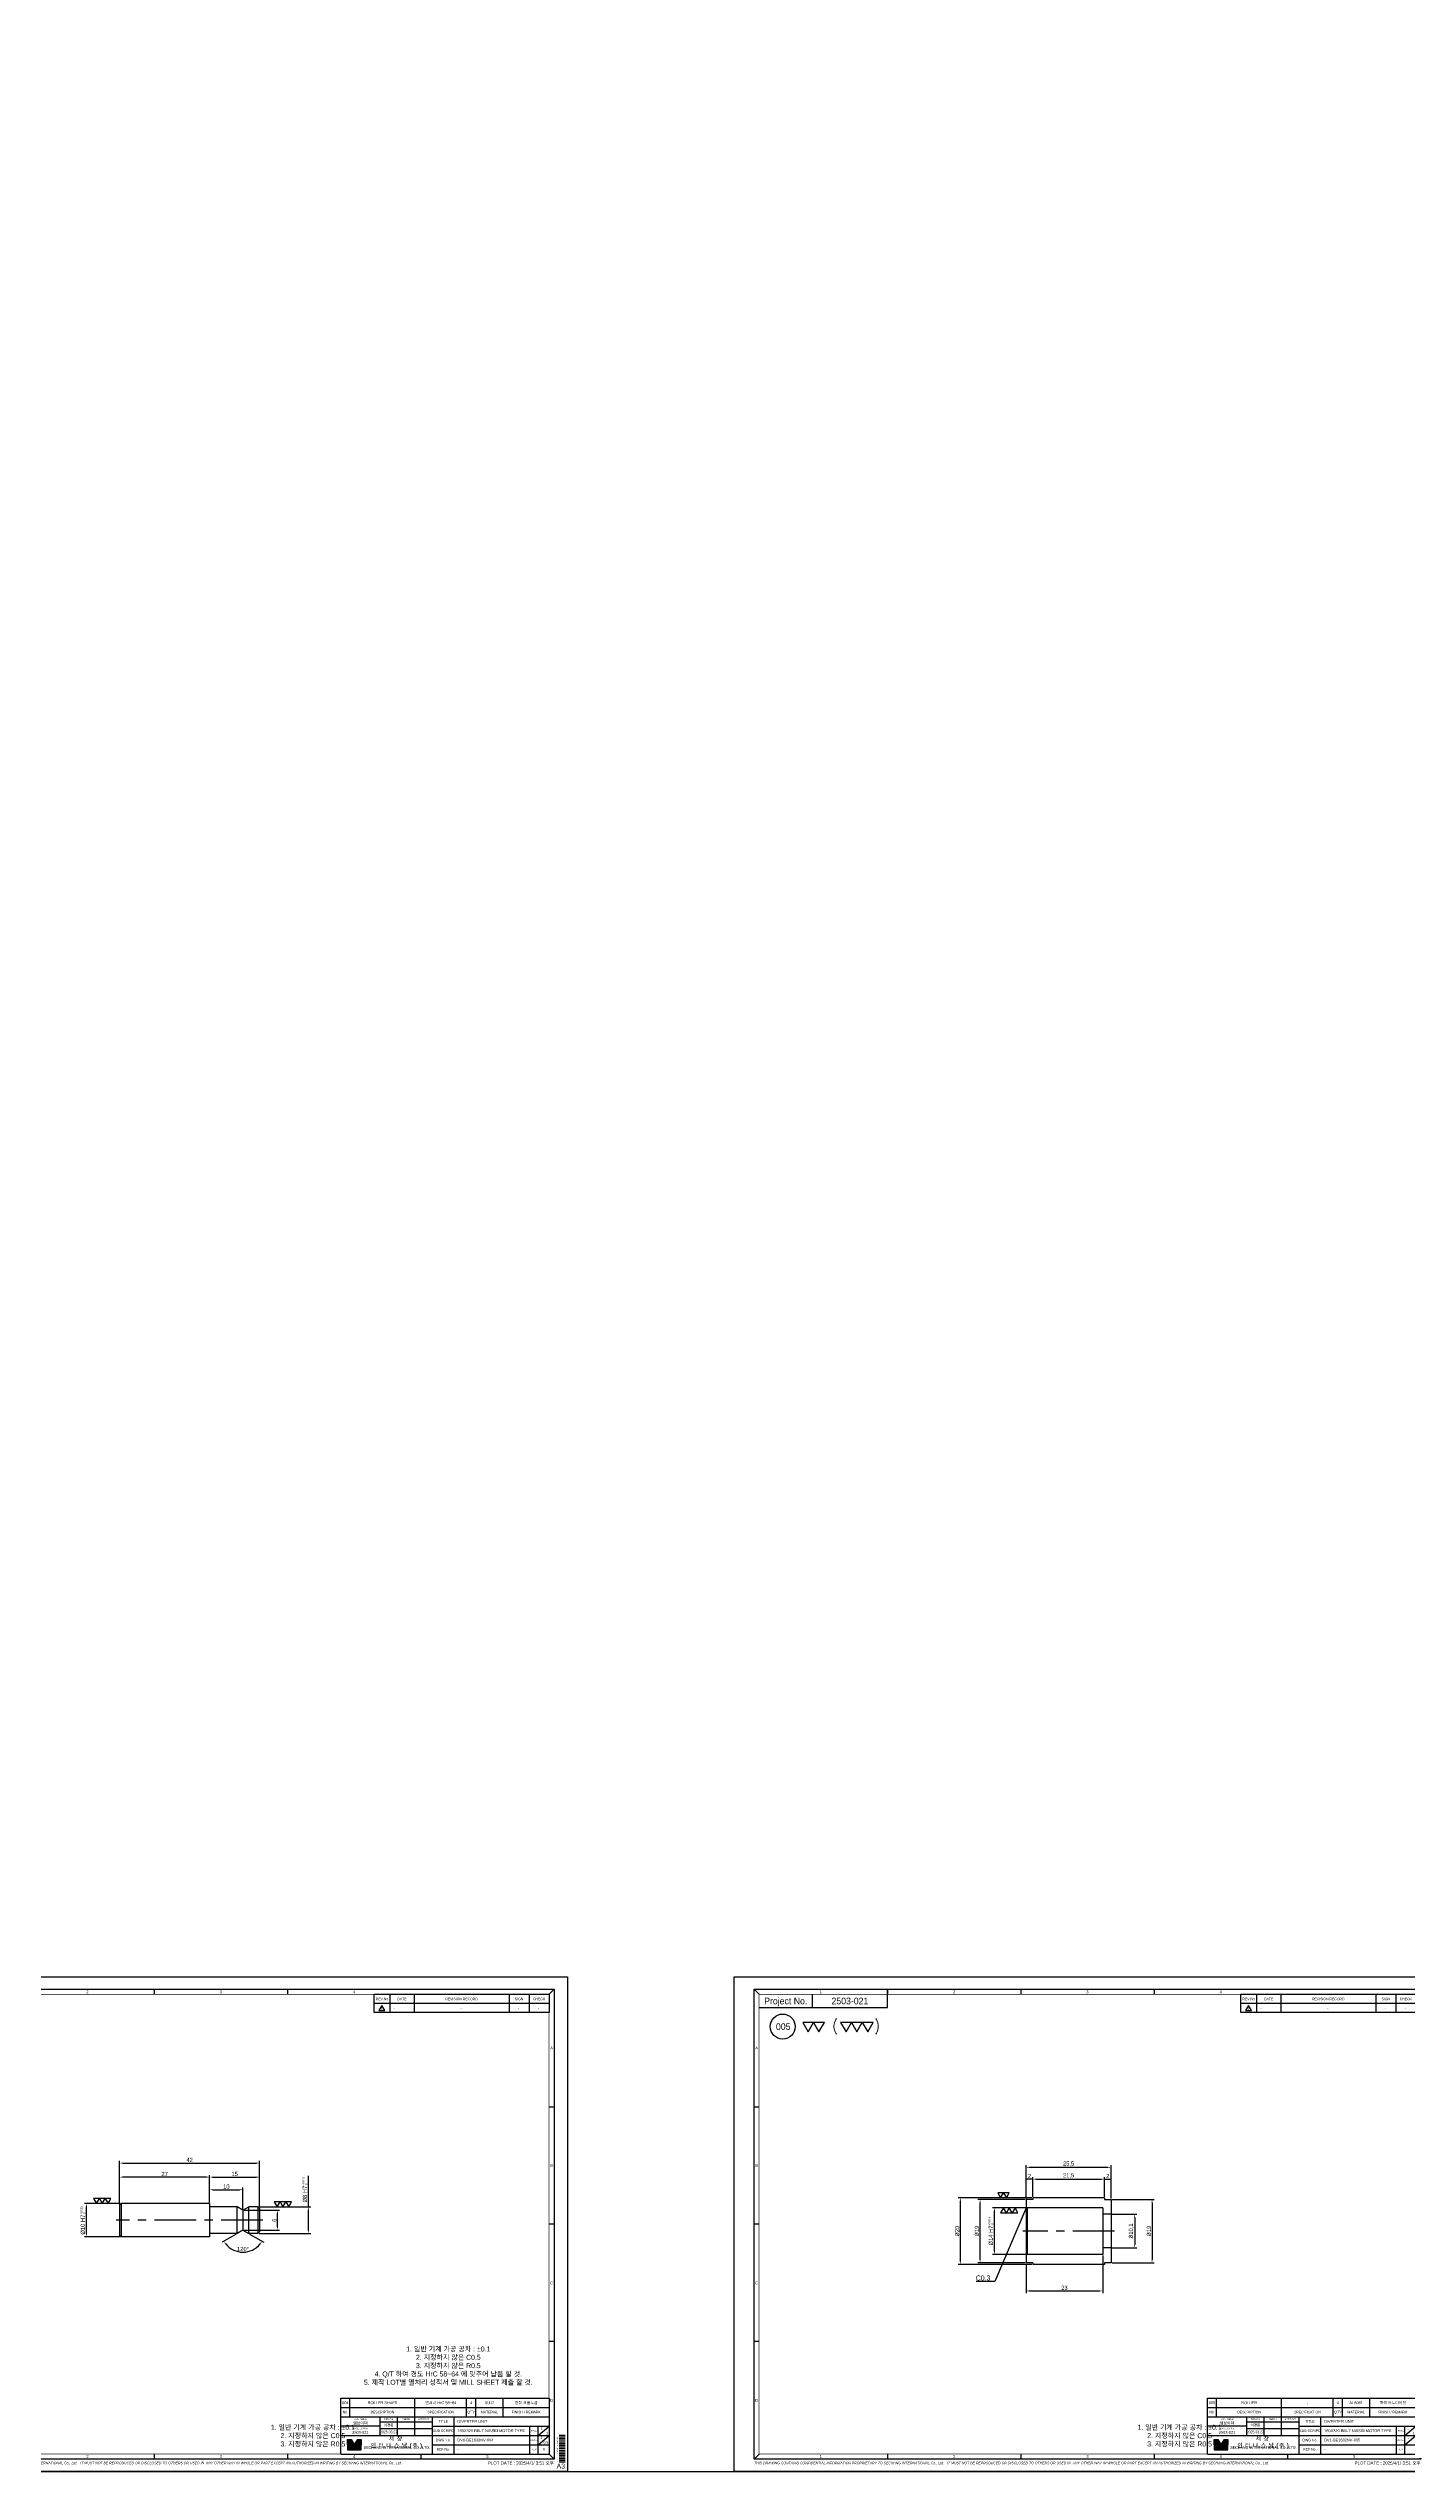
# Model space of a CAD drawing. Header units: inches. Extents: x 0 to 23821, y 0 to 11279.
# Drawn here: x 18684 to 19092, y 4213 to 4941 of the extents above; entities that cross this region are included whole.
import ezdxf
from ezdxf.enums import TextEntityAlignment as Align

# ---------------------------------------------------------------- set-up
doc = ezdxf.new("R2010")
doc.units = ezdxf.units.IN
doc.header["$LTSCALE"] = 10
doc.header["$MEASUREMENT"] = 0
for name, pattern in [('CENTER', [2, 1.25, -0.25, 0.25, -0.25]), ('HIDDEN', [0.375, 0.25, -0.125]), ('PHANTOM', [2.5, 1.25, -0.25, 0.25, -0.25, 0.25, -0.25])]:
    doc.linetypes.add(name, pattern=pattern)
doc.layers.get('Defpoints').update_dxf_attribs({"color": 8})
for name, color, linetype in [('11', 1, 'CENTER'), ('22', 2, 'HIDDEN'), ('44', 4, 'Continuous'), ('55', 5, 'Continuous'), ('66', 6, 'PHANTOM'), ('77', 40, 'HIDDEN'), ('99', 181, 'Continuous'), ('A', 8, 'Continuous'), ('B', 123, 'Continuous'), ('D', 3, 'Continuous'), ('G', 231, 'Continuous'), ('T', 3, 'Continuous'), ('V', 1, 'Continuous'), ('Y', 60, 'Continuous')]:
    doc.layers.add(name, color=color, linetype=linetype)
doc.layers.add('33', color=3, linetype='PHANTOM', lineweight=9)
doc.layers.add('88', color=35, linetype='Continuous', lineweight=5)
doc.styles.add('ROMANS', font='romans.shx', dxfattribs={"width": 0.9, "bigfont": 'whgtxt.shx'})
doc.styles.add('SCI', font='')
doc.styles.get('SCI').set_extended_font_data('Gulim')
doc.dimstyles.new('SCH', dxfattribs={"dimtxt": 2.5, "dimasz": 2, "dimexe": 1.25, "dimexo": 0.625, "dimtad": 1, "dimdec": 8, "dimtxsty": 'SCI', "dimcen": 2.5, "dimclrd": 4, "dimclre": 4, "dimclrt": 7, "dimadec": 8, "dimazin": 2, "dimtfac": 1, "dimtdec": 8, "dimtmove": 0, "dimatfit": 3, "dimfxl": 1, "dimarcsym": 0})

# ---------------------------------------------------------------- blocks, each defined once
blk = doc.blocks.new('A$C68f490c2')
for p, q in [((0, 9.5), (0, -9.5)), ((2, 9.5), (0, 9.5)), ((2, 10), (2, 9.5)), ((2, 10), (23.5, 10)), ((23.5, 10), (23.5, 9.5)), ((23.5, 9.5), (25.5, 9.5)), ((25.2, 7), (25.5, 7.3)), ((25.5, 9.5), (25.5, -9.5)), ((0, 5.05), (2.5, 5.05)), ((2.5, 7), (2.5, -7)), ((2.5, 7), (25.2, 7)), ((0, -5.05), (2.5, -5.05)), ((2.5, -7), (25.2, -7)), ((25.2, -7), (25.5, -7.3)), ((0, -9.5), (2, -9.5)), ((2, -9.5), (2, -10)), ((2, -10), (23.5, -10)), ((23.5, -9.5), (23.5, -10)), ((23.5, -9.5), (25.5, -9.5))]:
    blk.add_line(p, q)
at = {"layer": '11'}
blk.add_line((-1, 0), (26.5, 0), dxfattribs=at)
at = {"layer": 'A'}
blk.add_line((25.2, 7), (25.2, -7), dxfattribs=at)
blk = doc.blocks.new('A$Cc1844e05')
for p, q in [((-26.5, 5), (-27, 4.5)), ((-27, 4.5), (-27, -4.5)), ((0, 5), (-26.5, 5)), ((0, 5), (0, -5)), ((8.27, 4), (0, 4)), ((10, 3), (8.27, 4)), ((8.27, -4), (8.27, 4)), ((10, 3), (11.73, 4)), ((10, 3), (10, -3)), ((14.5, 4), (11.73, 4)), ((11.73, -4), (11.73, 4)), ((14.5, 4), (15, 3.5)), ((15, 3.5), (15, -3.5)), ((-27, -4.5), (-26.5, -5)), ((0, -5), (-26.5, -5)), ((8.27, -4), (0, -4)), ((10, -3), (8.27, -4)), ((10, -3), (11.73, -4)), ((14.5, -4), (11.73, -4)), ((15, -3.5), (14.5, -4))]:
    blk.add_line(p, q)
at = {"layer": '11'}
blk.add_line((16, 0), (-28, 0), dxfattribs=at)
at = {"layer": 'A'}
for p, q in [((-26.5, 5), (-26.5, -5)), ((14.5, 4), (14.5, -4))]:
    blk.add_line(p, q, dxfattribs=at)
blk = doc.blocks.new('*D1191')
at = {"color": 4, "lineweight": -2, "transparency": 16777216}
for p, q in [((18705.86, 4293.9), (18695.09, 4293.9)), ((18695.72, 4284.9), (18695.72, 4292.9)), ((18705.86, 4283.9), (18695.09, 4283.9))]:
    blk.add_line(p, q, dxfattribs=at)
at = {"color": 4, "transparency": 16777216}
for points in [[(18695.55, 4292.9), (18695.88, 4292.9), (18695.72, 4293.9)], [(18695.55, 4284.9), (18695.88, 4284.9), (18695.72, 4283.9)]]:
    blk.add_solid(points, dxfattribs=at)
at = {"layer": 'Defpoints', "color": 0, "transparency": 16777216}
for p in [(18695.72, 4293.9), (18706.17, 4293.9), (18706.17, 4283.9)]:
    blk.add_point(p, dxfattribs=at)
at = {"color": 7, "transparency": 16777216, "insert": (18694.61, 4288.9), "char_height": 1.25, "attachment_point": 5, "rotation": 90, "style": 'SCI'}
blk.add_mtext('\\A1;%%C10{\\H1.00x; H7{\\H0.5x;\\S+0.015^  0;}}', dxfattribs=at)
blk = doc.blocks.new('*D1192')
at = {"color": 4, "lineweight": -2, "transparency": 16777216}
for p, q in [((18742.98, 4291.9), (18753.64, 4291.9)), ((18742.98, 4285.9), (18753.64, 4285.9)), ((18753.02, 4286.9), (18753.02, 4290.9))]:
    blk.add_line(p, q, dxfattribs=at)
at = {"color": 4, "transparency": 16777216}
for points in [[(18752.85, 4290.9), (18753.19, 4290.9), (18753.02, 4291.9)], [(18752.85, 4286.9), (18753.19, 4286.9), (18753.02, 4285.9)]]:
    blk.add_solid(points, dxfattribs=at)
at = {"layer": 'Defpoints', "color": 0, "transparency": 16777216}
for p in [(18742.67, 4291.9), (18753.02, 4291.9), (18742.67, 4285.9)]:
    blk.add_point(p, dxfattribs=at)
at = {"color": 7, "transparency": 16777216, "insert": (18752.07, 4288.9), "char_height": 1.25, "attachment_point": 5, "rotation": 90, "style": 'SCI'}
blk.add_mtext('6', dxfattribs=at)
blk = doc.blocks.new('*D1193')
at = {"color": 4, "lineweight": -2, "transparency": 16777216}
for p, q in [((18762.36, 4292.9), (18762.36, 4302.22)), ((18747.48, 4292.9), (18762.98, 4292.9)), ((18762.36, 4285.9), (18762.36, 4291.9)), ((18747.48, 4284.9), (18762.98, 4284.9))]:
    blk.add_line(p, q, dxfattribs=at)
at = {"color": 4, "transparency": 16777216}
for points in [[(18762.19, 4291.9), (18762.52, 4291.9), (18762.36, 4292.9)], [(18762.19, 4285.9), (18762.52, 4285.9), (18762.36, 4284.9)]]:
    blk.add_solid(points, dxfattribs=at)
at = {"layer": 'Defpoints', "color": 0, "transparency": 16777216}
for p in [(18747.17, 4292.9), (18762.36, 4292.9), (18747.17, 4284.9)]:
    blk.add_point(p, dxfattribs=at)
at = {"color": 7, "transparency": 16777216, "insert": (18761.25, 4298.06), "char_height": 1.25, "attachment_point": 5, "rotation": 90, "style": 'SCI'}
blk.add_mtext('\\A1;%%C8{\\H1.00x; H7{\\H0.5x;\\S+0.015^  0;}}', dxfattribs=at)
blk = doc.blocks.new('*D1194')
at = {"color": 4, "lineweight": -2, "transparency": 16777216}
for p, q in [((18732.67, 4294.22), (18732.67, 4298.68)), ((18742.67, 4292.22), (18742.67, 4298.68)), ((18733.67, 4298.05), (18741.67, 4298.05))]:
    blk.add_line(p, q, dxfattribs=at)
at = {"color": 4, "transparency": 16777216}
for points in [[(18733.67, 4298.22), (18733.67, 4297.89), (18732.67, 4298.05)], [(18741.67, 4298.22), (18741.67, 4297.89), (18742.67, 4298.05)]]:
    blk.add_solid(points, dxfattribs=at)
at = {"layer": 'Defpoints', "color": 0, "transparency": 16777216}
for p in [(18732.67, 4293.9), (18742.67, 4298.05), (18742.67, 4291.9)]:
    blk.add_point(p, dxfattribs=at)
at = {"color": 7, "transparency": 16777216, "insert": (18737.67, 4299.01), "char_height": 1.25, "attachment_point": 5, "style": 'SCI'}
blk.add_mtext('10', dxfattribs=at)
blk = doc.blocks.new('*D1195')
at = {"color": 4, "lineweight": -2, "transparency": 16777216}
for p, q in [((18732.67, 4294.22), (18732.67, 4302.47)), ((18733.67, 4301.84), (18746.67, 4301.84)), ((18747.67, 4292.72), (18747.67, 4302.47))]:
    blk.add_line(p, q, dxfattribs=at)
at = {"color": 4, "transparency": 16777216}
for points in [[(18733.67, 4302.01), (18733.67, 4301.68), (18732.67, 4301.84)], [(18746.67, 4302.01), (18746.67, 4301.68), (18747.67, 4301.84)]]:
    blk.add_solid(points, dxfattribs=at)
at = {"layer": 'Defpoints', "color": 0, "transparency": 16777216}
for p in [(18747.67, 4301.84), (18732.67, 4293.9), (18747.67, 4292.4)]:
    blk.add_point(p, dxfattribs=at)
at = {"color": 7, "transparency": 16777216, "insert": (18740.17, 4302.8), "char_height": 1.25, "attachment_point": 5, "style": 'SCI'}
blk.add_mtext('15', dxfattribs=at)
blk = doc.blocks.new('*D1196')
at = {"color": 4, "lineweight": -2, "transparency": 16777216}
for p, q in [((18705.67, 4293.72), (18705.67, 4302.47)), ((18731.67, 4301.84), (18706.67, 4301.84)), ((18732.67, 4294.22), (18732.67, 4302.47))]:
    blk.add_line(p, q, dxfattribs=at)
at = {"color": 4, "transparency": 16777216}
for points in [[(18706.67, 4302.01), (18706.67, 4301.68), (18705.67, 4301.84)], [(18731.67, 4302.01), (18731.67, 4301.68), (18732.67, 4301.84)]]:
    blk.add_solid(points, dxfattribs=at)
at = {"layer": 'Defpoints', "color": 0, "transparency": 16777216}
for p in [(18705.67, 4301.84), (18705.67, 4293.4), (18732.67, 4293.9)]:
    blk.add_point(p, dxfattribs=at)
at = {"color": 7, "transparency": 16777216, "insert": (18719.17, 4302.8), "char_height": 1.25, "attachment_point": 5, "style": 'SCI'}
blk.add_mtext('27', dxfattribs=at)
blk = doc.blocks.new('*D1197')
at = {"color": 4, "lineweight": -2, "transparency": 16777216}
for p, q in [((18705.67, 4293.72), (18705.67, 4306.68)), ((18706.67, 4306.05), (18746.67, 4306.05)), ((18747.67, 4292.72), (18747.67, 4306.68))]:
    blk.add_line(p, q, dxfattribs=at)
at = {"color": 4, "transparency": 16777216}
for points in [[(18706.67, 4306.22), (18706.67, 4305.89), (18705.67, 4306.05)], [(18746.67, 4306.22), (18746.67, 4305.89), (18747.67, 4306.05)]]:
    blk.add_solid(points, dxfattribs=at)
at = {"layer": 'Defpoints', "color": 0, "transparency": 16777216}
for p in [(18747.67, 4306.05), (18705.67, 4293.4), (18747.67, 4292.4)]:
    blk.add_point(p, dxfattribs=at)
at = {"color": 7, "transparency": 16777216, "insert": (18726.67, 4307.01), "char_height": 1.25, "attachment_point": 5, "style": 'SCI'}
blk.add_mtext('42', dxfattribs=at)
blk = doc.blocks.new('*D1198')
at = {"color": 4, "lineweight": -2, "transparency": 16777216}
for p, q in [((18740.67, 4284.75), (18736.41, 4282.29)), ((18744.67, 4284.75), (18748.93, 4282.29))]:
    blk.add_line(p, q, dxfattribs=at)
blk.add_arc((18742.67, 4285.9), 6.6, 218.68336, 321.31664, dxfattribs=at)
at = {"color": 4, "transparency": 16777216}
for points in [[(18737.38, 4281.68), (18737.65, 4281.87), (18736.95, 4282.6)], [(18747.69, 4281.87), (18747.96, 4281.68), (18748.39, 4282.6)]]:
    blk.add_solid(points, dxfattribs=at)
at = {"layer": 'Defpoints', "color": 0, "transparency": 16777216}
for p in [(18740.94, 4284.9), (18742.67, 4285.9), (18742.67, 4285.9), (18744.4, 4284.9), (18740.41, 4279.7)]:
    blk.add_point(p, dxfattribs=at)
at = {"color": 7, "transparency": 16777216, "insert": (18742.67, 4280.25), "char_height": 1.25, "attachment_point": 5, "style": 'SCI'}
blk.add_mtext('120°', dxfattribs=at)
blk = doc.blocks.new('*D1199')
at = {"color": 4, "lineweight": -2, "transparency": 16777216}
for p, q in [((18977.59, 4292.65), (18967.5, 4292.65)), ((18968.13, 4279.65), (18968.13, 4291.65)), ((18977.59, 4278.65), (18967.5, 4278.65))]:
    blk.add_line(p, q, dxfattribs=at)
at = {"color": 4, "transparency": 16777216}
for points in [[(18967.96, 4291.65), (18968.3, 4291.65), (18968.13, 4292.65)], [(18967.96, 4279.65), (18968.3, 4279.65), (18968.13, 4278.65)]]:
    blk.add_solid(points, dxfattribs=at)
at = {"layer": 'Defpoints', "color": 0, "transparency": 16777216}
for p in [(18968.13, 4292.65), (18977.9, 4292.65), (18977.9, 4278.65)]:
    blk.add_point(p, dxfattribs=at)
at = {"color": 7, "transparency": 16777216, "insert": (18967.02, 4285.65), "char_height": 1.25, "attachment_point": 5, "rotation": 90, "style": 'SCI'}
blk.add_mtext('\\A1;%%C14{\\H1.00x; H7{\\H0.5x;\\S+0.018^  0;}}', dxfattribs=at)
blk = doc.blocks.new('*D1200')
at = {"color": 4, "lineweight": -2, "transparency": 16777216}
for p, q in [((18977.29, 4295.15), (18963.16, 4295.15)), ((18963.79, 4277.15), (18963.79, 4294.15)), ((18977.29, 4276.15), (18963.16, 4276.15))]:
    blk.add_line(p, q, dxfattribs=at)
at = {"color": 4, "transparency": 16777216}
for points in [[(18963.62, 4294.15), (18963.95, 4294.15), (18963.79, 4295.15)], [(18963.62, 4277.15), (18963.95, 4277.15), (18963.79, 4276.15)]]:
    blk.add_solid(points, dxfattribs=at)
at = {"layer": 'Defpoints', "color": 0, "transparency": 16777216}
for p in [(18963.79, 4295.15), (18977.6, 4295.15), (18977.6, 4276.15)]:
    blk.add_point(p, dxfattribs=at)
at = {"color": 7, "transparency": 16777216, "insert": (18962.83, 4285.65), "char_height": 1.25, "attachment_point": 5, "rotation": 90, "style": 'SCI'}
blk.add_mtext('{\\fISOCPEUR|b0|i0|c0|p34;%%C}19', dxfattribs=at)
blk = doc.blocks.new('*D1201')
at = {"color": 4, "lineweight": -2, "transparency": 16777216}
for p, q in [((18979.29, 4295.65), (18957.24, 4295.65)), ((18957.87, 4294.65), (18957.87, 4276.65)), ((18979.29, 4275.65), (18957.24, 4275.65))]:
    blk.add_line(p, q, dxfattribs=at)
at = {"color": 4, "transparency": 16777216}
for points in [[(18957.7, 4294.65), (18958.04, 4294.65), (18957.87, 4295.65)], [(18957.7, 4276.65), (18958.04, 4276.65), (18957.87, 4275.65)]]:
    blk.add_solid(points, dxfattribs=at)
at = {"layer": 'Defpoints', "color": 0, "transparency": 16777216}
for p in [(18979.6, 4295.65), (18957.87, 4275.65), (18979.6, 4275.65)]:
    blk.add_point(p, dxfattribs=at)
at = {"color": 7, "transparency": 16777216, "insert": (18956.92, 4285.65), "char_height": 1.25, "attachment_point": 5, "rotation": 90, "style": 'SCI'}
blk.add_mtext('{\\fISOCPEUR|b0|i0|c0|p34;%%C}20', dxfattribs=at)
blk = doc.blocks.new('*D1202')
at = {"color": 4, "lineweight": -2, "transparency": 16777216}
for p, q in [((19003.42, 4290.7), (19010.8, 4290.7)), ((19010.18, 4289.7), (19010.18, 4281.6)), ((19003.42, 4280.6), (19010.8, 4280.6))]:
    blk.add_line(p, q, dxfattribs=at)
at = {"color": 4, "transparency": 16777216}
for points in [[(19010.01, 4289.7), (19010.34, 4289.7), (19010.18, 4290.7)], [(19010.01, 4281.6), (19010.34, 4281.6), (19010.18, 4280.6)]]:
    blk.add_solid(points, dxfattribs=at)
at = {"layer": 'Defpoints', "color": 0, "transparency": 16777216}
for p in [(19003.1, 4290.7), (19003.1, 4280.6), (19010.18, 4280.6)]:
    blk.add_point(p, dxfattribs=at)
at = {"color": 7, "transparency": 16777216, "insert": (19009.14, 4285.65), "char_height": 1.25, "attachment_point": 5, "rotation": 90, "style": 'SCI'}
blk.add_mtext('{\\fISOCPEUR|b0|i0|c0|p34;%%C}10,1', dxfattribs=at)
blk = doc.blocks.new('*D1203')
at = {"color": 4, "lineweight": -2, "transparency": 16777216}
for p, q in [((19003.42, 4295.15), (19016.01, 4295.15)), ((19015.38, 4294.15), (19015.38, 4277.15)), ((19003.42, 4276.15), (19016.01, 4276.15))]:
    blk.add_line(p, q, dxfattribs=at)
at = {"color": 4, "transparency": 16777216}
for points in [[(19015.22, 4294.15), (19015.55, 4294.15), (19015.38, 4295.15)], [(19015.22, 4277.15), (19015.55, 4277.15), (19015.38, 4276.15)]]:
    blk.add_solid(points, dxfattribs=at)
at = {"layer": 'Defpoints', "color": 0, "transparency": 16777216}
for p in [(19003.1, 4295.15), (19003.1, 4276.15), (19015.38, 4276.15)]:
    blk.add_point(p, dxfattribs=at)
at = {"color": 7, "transparency": 16777216, "insert": (19014.43, 4285.65), "char_height": 1.25, "attachment_point": 5, "rotation": 90, "style": 'SCI'}
blk.add_mtext('{\\fISOCPEUR|b0|i0|c0|p34;%%C}19', dxfattribs=at)
blk = doc.blocks.new('*D1204')
at = {"color": 4, "lineweight": -2, "transparency": 16777216}
for p, q in [((18977.6, 4295.47), (18977.6, 4301.86)), ((18979.6, 4301.23), (18977.6, 4301.23)), ((18979.6, 4295.97), (18979.6, 4301.86))]:
    blk.add_line(p, q, dxfattribs=at)
at = {"layer": 'Defpoints', "color": 0, "transparency": 16777216}
for p in [(18977.6, 4301.23), (18977.6, 4295.15), (18979.6, 4295.65)]:
    blk.add_point(p, dxfattribs=at)
at = {"color": 7, "transparency": 16777216, "insert": (18978.6, 4302.17), "char_height": 1.25, "attachment_point": 5, "style": 'SCI'}
blk.add_mtext('2', dxfattribs=at)
blk = doc.blocks.new('*D1205')
at = {"color": 4, "lineweight": -2, "transparency": 16777216}
for p, q in [((18979.6, 4295.97), (18979.6, 4301.86)), ((18980.6, 4301.23), (19000.1, 4301.23)), ((19001.1, 4295.97), (19001.1, 4301.86))]:
    blk.add_line(p, q, dxfattribs=at)
at = {"color": 4, "transparency": 16777216}
for points in [[(18980.6, 4301.4), (18980.6, 4301.07), (18979.6, 4301.23)], [(19000.1, 4301.4), (19000.1, 4301.07), (19001.1, 4301.23)]]:
    blk.add_solid(points, dxfattribs=at)
at = {"layer": 'Defpoints', "color": 0, "transparency": 16777216}
for p in [(19001.1, 4301.23), (18979.6, 4295.65), (19001.1, 4295.65)]:
    blk.add_point(p, dxfattribs=at)
at = {"color": 7, "transparency": 16777216, "insert": (18990.35, 4302.26), "char_height": 1.25, "attachment_point": 5, "style": 'SCI'}
blk.add_mtext('21,5', dxfattribs=at)
blk = doc.blocks.new('*D1206')
at = {"color": 4, "lineweight": -2, "transparency": 16777216}
for p, q in [((19001.1, 4295.97), (19001.1, 4301.86)), ((19001.1, 4301.23), (19003.1, 4301.23)), ((19003.1, 4295.47), (19003.1, 4301.86))]:
    blk.add_line(p, q, dxfattribs=at)
at = {"layer": 'Defpoints', "color": 0, "transparency": 16777216}
for p in [(19003.1, 4301.23), (19001.1, 4295.65), (19003.1, 4295.15)]:
    blk.add_point(p, dxfattribs=at)
at = {"color": 7, "transparency": 16777216, "insert": (19002.1, 4302.17), "char_height": 1.25, "attachment_point": 5, "style": 'SCI'}
blk.add_mtext('2', dxfattribs=at)
blk = doc.blocks.new('*D1207')
at = {"color": 4, "lineweight": -2, "transparency": 16777216}
for p, q in [((18977.6, 4295.47), (18977.6, 4305.4)), ((18978.6, 4304.78), (19002.1, 4304.78)), ((19003.1, 4295.47), (19003.1, 4305.4))]:
    blk.add_line(p, q, dxfattribs=at)
at = {"color": 4, "transparency": 16777216}
for points in [[(18978.6, 4304.94), (18978.6, 4304.61), (18977.6, 4304.78)], [(19002.1, 4304.94), (19002.1, 4304.61), (19003.1, 4304.78)]]:
    blk.add_solid(points, dxfattribs=at)
at = {"layer": 'Defpoints', "color": 0, "transparency": 16777216}
for p in [(19003.1, 4304.78), (18977.6, 4295.15), (19003.1, 4295.15)]:
    blk.add_point(p, dxfattribs=at)
at = {"color": 7, "transparency": 16777216, "insert": (18990.35, 4305.81), "char_height": 1.25, "attachment_point": 5, "style": 'SCI'}
blk.add_mtext('25,5', dxfattribs=at)
blk = doc.blocks.new('*D1208')
at = {"color": 4, "lineweight": -2, "transparency": 16777216}
for p, q in [((19000.6, 4278.34), (19000.6, 4267.05)), ((18977.6, 4275.84), (18977.6, 4267.05)), ((18978.6, 4267.67), (18999.6, 4267.67))]:
    blk.add_line(p, q, dxfattribs=at)
at = {"color": 4, "transparency": 16777216}
for points in [[(18978.6, 4267.84), (18978.6, 4267.5), (18977.6, 4267.67)], [(18999.6, 4267.84), (18999.6, 4267.5), (19000.6, 4267.67)]]:
    blk.add_solid(points, dxfattribs=at)
at = {"layer": 'Defpoints', "color": 0, "transparency": 16777216}
for p in [(19000.6, 4278.65), (18977.6, 4276.15), (19000.6, 4267.67)]:
    blk.add_point(p, dxfattribs=at)
at = {"color": 7, "transparency": 16777216, "insert": (18989.1, 4268.62), "char_height": 1.25, "attachment_point": 5, "style": 'SCI'}
blk.add_mtext('23', dxfattribs=at)
blk = doc.blocks.new('A$C5b8731fd')
for p, q in [((0, 0), (-2.3, -3.9)), ((2.3, -3.9), (0, 0)), ((-2.3, -3.9), (2.3, -3.9))]:
    blk.add_line(p, q)
blk = doc.blocks.new('SECHANG REV')
at = {"color": 7}
blk.add_line((-52.5, 0), (-52.5, 5.5), dxfattribs=at)
blk.add_line((52.5, 0), (-52.5, 0))
at = {"color": 3}
for p, q in [((-43, 5.5), (-43, 0)), ((-28.5, 5.5), (-28.5, 0)), ((28.5, 5.5), (28.5, 0)), ((40.5, 5.5), (40.5, 0)), ((52.5, 5.5), (52.5, 0))]:
    blk.add_line(p, q, dxfattribs=at)
blk = doc.blocks.new('A$Ce02b700d')
h = blk.add_hatch(color=5)
h.dxf.hatch_style = 1
h.paths.add_polyline_path([(145.04, -139), (144.1, -139), (144.1, -140.4), (145.97, -140.4)])
h.paths.add_polyline_path([(148.03, -139), (147.09, -139), (146.16, -140.4), (148.03, -140.4)])
h.paths.add_polyline_path([(148.03, -140.5), (144.1, -140.5), (144.1, -141.9), (148.03, -141.9)])
at = {"color": 2}
for p, q in [((6, -3.75), (7.5, -5.25)), ((46, -5), (46, -3.75)), ((46, -3.75), (46, -5.25)), ((86, -3.75), (86, -5.25)), ((126, -3.75), (126, -5.25)), ((206, -3.75), (204.5, -5.25)), ((7.5, -143.25), (6, -144.75)), ((46, -143.25), (46, -144.75)), ((86, -143.25), (86, -144.75)), ((126, -143.25), (126, -144.75)), ((166, -143.25), (166, -144.75)), ((204.5, -143.25), (206, -144.75))]:
    blk.add_line(p, q, dxfattribs=at)
at = {"color": 40}
for p, q in [((23.5, -9.25), (23.5, -5.25)), ((46, -9.25), (46, -5.25))]:
    blk.add_line(p, q, dxfattribs=at)
at = {"color": 3}
blk.add_line((152, -5.25), (204.5, -5.25), dxfattribs=at)
blk.add_line((152, -5.25), (204.5, -5.25), dxfattribs=at)
for p, q in [((6, -39), (7.5, -39)), ((204.5, -39), (206, -39)), ((7.5, -74.25), (6, -74.25)), ((206, -74.25), (204.5, -74.25)), ((7.5, -109.5), (6, -109.5)), ((206, -109.5), (204.5, -109.5)), ((142, -126.45), (204.5, -126.45)), ((142, -143.25), (142, -126.45)), ((142, -129.25), (204.5, -129.25)), ((204.5, -126.45), (204.5, -143.25)), ((142, -132.05), (204.5, -132.05)), ((142, -137.65), (204.5, -137.65)), ((153.75, -132.05), (153.75, -137.65)), ((153.75, -133.55), (169.5, -133.55)), ((159, -137.65), (159, -132.05)), ((164.25, -137.65), (164.25, -132.05)), ((169.5, -143.25), (169.5, -132.05)), ((198.75, -143.25), (198.75, -134.85)), ((201.25, -137.65), (204.5, -134.85)), ((201.25, -143.25), (201.25, -134.85)), ((201.25, -140.45), (204.5, -137.65)), ((207.48, -137.56), (209.29, -137.56)), ((142, -143.25), (204.5, -143.25)), ((144, -140.45), (144, -138.9)), ((144, -138.9), (145.1, -138.9)), ((144, -140.45), (144, -142)), ((144, -142), (148.13, -142)), ((144.1, -140.4), (144.1, -139)), ((144.1, -139), (145.04, -139)), ((145.97, -140.4), (144.1, -140.4)), ((148.03, -140.5), (144.1, -140.5)), ((144.1, -140.5), (144.1, -141.9)), ((144.1, -141.9), (148.03, -141.9)), ((145.04, -139), (145.97, -140.4)), ((145.1, -138.9), (146.07, -140.36)), ((147.04, -138.9), (146.07, -140.36)), ((147.09, -139), (146.16, -140.4)), ((148.03, -140.4), (146.16, -140.4)), ((147.04, -138.9), (148.13, -138.9)), ((147.09, -139), (148.03, -139)), ((148.03, -139), (148.03, -140.4)), ((148.03, -141.9), (148.03, -140.5)), ((148.13, -138.9), (148.13, -140.45)), ((148.13, -142), (148.13, -140.45))]:
    blk.add_line(p, q)
at = {"color": 1}
blk.add_lwpolyline([(0, 0), (210, 0), (210, -148.5), (0, -148.5)], close=True, dxfattribs=at)
at = {"color": 2}
blk.add_lwpolyline([(6, -3.75), (206, -3.75), (206, -144.75), (6, -144.75)], close=True, dxfattribs=at)
at = {"const_width": 0.2}
blk.add_lwpolyline([(7.5, -5.25), (204.5, -5.25), (204.5, -143.25), (7.5, -143.25)], close=True, dxfattribs=at)
at = {"color": 40}
blk.add_lwpolyline([(7.5, -9.25), (46, -9.25)], dxfattribs=at)
for points in [[(22.22, -16.54), (23.84, -13.72), (20.59, -13.72)], [(25.47, -16.54), (27.09, -13.72), (23.84, -13.72)], [(33.58, -16.54), (35.21, -13.72), (31.96, -13.72)], [(36.83, -16.54), (38.46, -13.72), (35.21, -13.72)], [(40.08, -16.54), (41.71, -13.72), (38.46, -13.72)]]:
    blk.add_lwpolyline(points, close=True)
blk.add_circle((14.59, -14.92), 3.75)
at = {"layer": '11'}
blk.add_line((207.48, -138.06), (209.29, -138.06), dxfattribs=at)
at = {"layer": '22'}
blk.add_line((207.48, -138.56), (209.29, -138.56), dxfattribs=at)
at = {"layer": '33'}
blk.add_line((207.48, -139.06), (209.29, -139.06), dxfattribs=at)
at = {"layer": '44'}
blk.add_line((207.48, -139.56), (209.29, -139.56), dxfattribs=at)
at = {"layer": '55'}
blk.add_line((207.48, -140.06), (209.29, -140.06), dxfattribs=at)
at = {"layer": '66'}
blk.add_line((207.48, -140.56), (209.29, -140.56), dxfattribs=at)
at = {"layer": '77'}
blk.add_line((207.48, -141.06), (209.29, -141.06), dxfattribs=at)
at = {"layer": '88'}
blk.add_line((207.48, -141.56), (209.29, -141.56), dxfattribs=at)
at = {"layer": '99'}
blk.add_line((207.48, -142.06), (209.29, -142.06), dxfattribs=at)
at = {"layer": 'A'}
blk.add_line((207.48, -142.56), (209.29, -142.56), dxfattribs=at)
at = {"layer": 'B'}
blk.add_line((207.48, -143.06), (209.29, -143.06), dxfattribs=at)
at = {"layer": 'D'}
for p, q in [((144.75, -129.25), (144.75, -126.45)), ((144.75, -132.05), (144.75, -129.25)), ((164.25, -129.25), (164.25, -126.45)), ((164.25, -132.05), (164.25, -129.25)), ((179.75, -129.25), (179.75, -126.45)), ((179.75, -132.05), (179.75, -129.25)), ((182.5, -129.25), (182.5, -126.45)), ((182.5, -132.05), (182.5, -129.25)), ((190.75, -129.25), (190.75, -126.45)), ((190.75, -132.05), (190.75, -129.25)), ((153.75, -134.85), (142, -134.85)), ((153.75, -135.6), (169.5, -135.6)), ((169.5, -134.85), (204.5, -134.85)), ((176, -143.25), (176, -132.05)), ((169.5, -140.45), (204.5, -140.45)), ((207.48, -143.56), (209.29, -143.56))]:
    blk.add_line(p, q, dxfattribs=at)
at = {"layer": 'G'}
blk.add_line((207.48, -144.06), (209.29, -144.06), dxfattribs=at)
at = {"layer": 'T'}
blk.add_line((207.48, -144.56), (209.29, -144.56), dxfattribs=at)
at = {"layer": 'V'}
blk.add_line((207.48, -145.56), (209.29, -145.56), dxfattribs=at)
at = {"layer": 'Y'}
blk.add_line((207.48, -145.06), (209.29, -145.06), dxfattribs=at)
for name, p, xscale, yscale, zscale in [('SECHANG REV', (178.25, -8), 0.5, 0.5, 0.5), ('SECHANG REV', (178.25, -10.75), 0.5, 0.5, 0.5), ('A$C5b8731fd', (154.3, -8.58), 0.3999999999999999, 0.3999999999999999, 0.3999999999999999)]:
    blk.add_blockref(name, p, dxfattribs=dict(xscale=xscale, yscale=yscale, zscale=zscale))
at = {"style": 'SCI'}
for s, height, p in [('Project No.', 2, (15.5, -7.25)), ('N0.', 0.75, (143.38, -130.65)), ('DESCRIPTION', 0.75, (154.5, -130.65)), ('SPECIFICATION', 0.75, (172, -130.65)), ("Q'TY", 0.75, (181.12, -130.65)), ('MATERIAL', 0.75, (186.62, -130.65)), ('FINISH / REMARK', 0.75, (197.62, -130.65)), ('이경중', 0.75, (156.38, -134.57)), ('0', 0.3, (206.98, -137.54))]:
    blk.add_text(s, height=height, dxfattribs=at).set_placement(p, align=Align.MIDDLE_CENTER)
at = {"color": 2, "style": 'SCI'}
blk.add_text('1', height=0.5, dxfattribs=at).set_placement((26, -4.38), align=Align.MIDDLE_CENTER)
at = {"style": 'ROMANS', "width": 0.8}
for s, p in [('(', (30.29, -14.66)), (')', (42.92, -14.66))]:
    blk.add_text(s, height=3.08, dxfattribs=at).set_placement(p, align=Align.MIDDLE_CENTER)
at = {"style": 'SCI'}
for p in [(157.84, -9.77), (177.93, -9.77), (195.18, -9.77), (201.18, -9.77)]:
    blk.add_text('-', height=0.75, dxfattribs=at).set_placement(p)
at = {"linetype": 'Continuous', "style": 'SCI'}
blk.add_text('PLOT DATE : 2025/4/1/ 3:51 오후', height=0.96, dxfattribs=at).set_placement((205.93, -146.42), align=Align.RIGHT)
at = {"color": 2, "style": 'SCI'}
blk.add_text('A3', height=1.5, dxfattribs=at).set_placement((209.28, -148.06), align=Align.BOTTOM_RIGHT)
at = {"color": 2, "attachment_point": 5, "style": 'SCI'}
for s, insert, char_height, width in [('1', (26, -4.5), 0.85, 40), ('2', (66, -4.5), 0.85, 40), ('3', (106, -4.5), 0.85, 40), ('4', (146, -4.5), 0.85, 40), ('A', (6.75, -21.37), 0.85, 1.5), ('A', (205.25, -21.37), 0.85, 1.5), ('B', (6.75, -56.62), 0.85, 1.5), ('B', (205.25, -56.62), 0.85, 1.5), ('C', (6.75, -91.88), 0.85, 1.5), ('C', (205.25, -91.88), 0.85, 1.5), ('D', (6.75, -127.12), 0.85, 1.5), ('D', (205.25, -127.12), 0.85, 1.5), ('1. 일반 기계 가공 공차 : ±0.1\\P2. 지정하지 않은 C0.5\\P3. 지정하지 않은 R0.5', (133.64, -137.8), 1.5, 41.7909), ('1', (26, -144), 0.85, 40), ('2', (66, -144), 0.85, 40), ('3', (106, -144), 0.85, 40), ('4', (146, -144), 0.85, 40), ('5', (186, -144), 0.85, 40)]:
    blk.add_mtext(s, dxfattribs=dict(at, insert=insert, char_height=char_height, width=width))
at = {"style": 'SCI'}
for s, insert, char_height, width, attachment_point in [('REV.No', (154.38, -6.65), 0.75, 4.75, 5), ('DATE', (160.38, -6.65), 0.75, 7.25, 5), ('REVISION RECORD', (178.25, -6.65), 0.75, 28.5, 5), ('SIGN', (195.5, -6.65), 0.75, 6, 5), ('CHECK', (201.5, -6.65), 0.75, 6, 5), ('{\\fGulim|b0|i0|c129|p50;1}', (154.3, -9.56), 0.6, 1.8015, 5), (' PROJECT No.', (147.88, -135.55), 0.5, 11.75, 5), (' CUSTOMER', (147.88, -132.75), 0.5, 11.75, 5), ('DESIGN', (156.38, -132.8), 0.5, 5.25, 5), ('CHECK', (161.62, -132.8), 0.5, 5.25, 5), ('APPROVE', (166.88, -132.8), 0.5, 5.25, 5), ('SUB SCRIPE', (172.75, -136.25), 0.75, 6.5, 5), ('TITLE', (172.75, -133.45), 0.75, 6.5, 5), (' PAGE', (200, -136.25), 0.5, 2.5, 5), ('\\pi0.71363;1', (201.25, -135.55), 0.75, 1.625, 4), ('\\pi0.71363;1', (201.25, -138.35), 0.75, 1.625, 4), ('\\pi0.71363;1', (202.88, -136.95), 0.75, 1.625, 4), ('{\\fGulim|b1|i0|c129|p50;\\T1.45;세창 인터내쇼날(주)}', (158.82, -139.82), 1.25, 19.3667, 5), ('{\\fGulim|b1|i0|c129|p50;\\T1.05;SECHANG INTERNATIONAL CO., LTD.}', (158.82, -141.37), 0.75, 19.3667, 5), ('DWG No.', (172.75, -139.05), 0.75, 6.5, 5), ('REF No.', (172.75, -141.85), 0.75, 6.5, 5), ('SCALE', (200, -139.05), 0.5, 2.5, 5), ('REV', (200, -141.85), 0.5, 2.5, 5)]:
    blk.add_mtext(s, dxfattribs=dict(at, insert=insert, char_height=char_height, width=width, attachment_point=attachment_point))
at = {"color": 3, "insert": (6, -146), "char_height": 0.75, "width": 200.0119, "attachment_point": 4, "style": 'SCI'}
blk.add_mtext('{\\fArial|b0|i1|c0|p34;THIS DRAWING CONTAINS CONFIDENTIAL INFORMATION PROPRIETARY TO SECHANG INTERNATIONAL Co., Ltd.   IT MUST NOT BE REPRODUCED OR DISCLOSED TO OTHERS OR USED IN  ANY OTHER WAY IN WHOLE OR PART EXCEPT AN AUTHORIZED IN WRITING BY SECHANG INTERNATIONAL Co., Ltd.  }', dxfattribs=at)
at = {"layer": '11', "style": 'SCI'}
blk.add_text('11', height=0.3, dxfattribs=at).set_placement((206.98, -138.04), align=Align.MIDDLE_CENTER)
at = {"layer": '22', "style": 'SCI'}
blk.add_text('22', height=0.3, dxfattribs=at).set_placement((206.98, -138.54), align=Align.MIDDLE_CENTER)
at = {"layer": '33', "style": 'SCI'}
blk.add_text('33', height=0.3, dxfattribs=at).set_placement((206.98, -139.04), align=Align.MIDDLE_CENTER)
at = {"layer": '44', "style": 'SCI'}
blk.add_text('44', height=0.3, dxfattribs=at).set_placement((206.98, -139.54), align=Align.MIDDLE_CENTER)
at = {"layer": '55', "style": 'SCI'}
blk.add_text('55', height=0.3, dxfattribs=at).set_placement((206.98, -140.04), align=Align.MIDDLE_CENTER)
at = {"layer": '66', "style": 'SCI'}
blk.add_text('66', height=0.3, dxfattribs=at).set_placement((206.98, -140.54), align=Align.MIDDLE_CENTER)
at = {"layer": '77', "style": 'SCI'}
blk.add_text('77', height=0.3, dxfattribs=at).set_placement((206.98, -141.04), align=Align.MIDDLE_CENTER)
at = {"layer": '88', "style": 'SCI'}
blk.add_text('88', height=0.3, dxfattribs=at).set_placement((206.98, -141.54), align=Align.MIDDLE_CENTER)
at = {"layer": '99', "style": 'SCI'}
blk.add_text('99', height=0.3, dxfattribs=at).set_placement((206.98, -142.04), align=Align.MIDDLE_CENTER)
at = {"layer": 'A', "style": 'SCI'}
blk.add_text('A', height=0.3, dxfattribs=at).set_placement((206.98, -142.54), align=Align.MIDDLE_CENTER)
at = {"layer": 'B', "style": 'SCI'}
blk.add_text('B', height=0.3, dxfattribs=at).set_placement((206.98, -143.04), align=Align.MIDDLE_CENTER)
at = {"layer": 'D', "style": 'SCI'}
blk.add_text('D', height=0.3, dxfattribs=at).set_placement((206.98, -143.54), align=Align.MIDDLE_CENTER)
at = {"layer": 'G', "style": 'SCI'}
blk.add_text('G', height=0.3, dxfattribs=at).set_placement((206.98, -144.04), align=Align.MIDDLE_CENTER)
at = {"layer": 'T', "style": 'SCI'}
blk.add_text('T', height=0.3, dxfattribs=at).set_placement((206.98, -144.54), align=Align.MIDDLE_CENTER)
at = {"layer": 'V', "style": 'SCI'}
blk.add_text('V', height=0.3, dxfattribs=at).set_placement((206.98, -145.54), align=Align.MIDDLE_CENTER)
at = {"layer": 'Y', "style": 'SCI'}
blk.add_text('Y', height=0.3, dxfattribs=at).set_placement((206.98, -145.04), align=Align.MIDDLE_CENTER)

msp = doc.modelspace()

# ---------------------------------------------------------------- linework, layer by layer
at = {"color": 2}
msp.add_line((18936, 4358.2121525), (18936, 4356.7121525), dxfattribs=at)
at = {"color": 40}
for p, q in [((18913.5, 4352.7121525), (18913.5, 4356.7121525)), ((18936, 4352.7121525), (18936, 4356.7121525))]:
    msp.add_line(p, q, dxfattribs=at)
for points in [[(16750, 4213.4621525), (20898.11994043, 4213.4621525), (20898.11994043, 5729.04840266), (16750, 5729.04840266)], [(18698.74343073, 4293.90289199), (18699.60945613, 4295.40289199), (18697.87740533, 4295.40289199)], [(18700.47548154, 4293.90289199), (18701.34150694, 4295.40289199), (18699.60945613, 4295.40289199)], [(18702.20753235, 4293.90289199), (18703.07355775, 4295.40289199), (18701.34150694, 4295.40289199)], [(18752.93875638, 4292.90289199), (18753.80478179, 4294.40289199), (18752.07273098, 4294.40289199)], [(18754.67080719, 4292.90289199), (18755.5368326, 4294.40289199), (18753.80478179, 4294.40289199)], [(18756.402858, 4292.90289199), (18757.2688834, 4294.40289199), (18755.5368326, 4294.40289199)], [(18969.97236453, 4295.65429634), (18970.83838994, 4297.15429634), (18969.10633913, 4297.15429634)], [(18970.81641657, 4292.65429634), (18969.95039116, 4291.15429634), (18971.68244197, 4291.15429634)], [(18971.70441534, 4295.65429634), (18972.57044074, 4297.15429634), (18970.83838994, 4297.15429634)], [(18972.54846737, 4292.65429634), (18971.68244197, 4291.15429634), (18973.41449278, 4291.15429634)], [(18974.28051818, 4292.65429634), (18973.41449278, 4291.15429634), (18975.14654358, 4291.15429634)]]:
    msp.add_lwpolyline(points, close=True)
msp.add_lwpolyline([(18897.5, 4352.7121525), (18936, 4352.7121525)], dxfattribs=at)
at = {"layer": 'Defpoints', "color": 8}
msp.add_line((18840, 4213.4621525), (18890, 4213.4621525), dxfattribs=at)

# ---------------------------------------------------------------- block references
for name, p in [('A$Ce02b700d', (18630, 4361.9621525)), ('A$Ce02b700d', (18890, 4361.9621525)), ('A$Cc1844e05', (18732.67048868, 4288.90289199))]:
    msp.add_blockref(name, p)
at = {"xscale": -1}
msp.add_blockref('A$C68f490c2', (19003.10497874, 4285.65429634), dxfattribs=at)

# ---------------------------------------------------------------- texts
at = {"style": 'SCI'}
for s, height, p in [('Project No.', 2, (18905.5, 4354.7121525)), ('2503-021', 2, (18924.75, 4354.7121525)), ('005', 2, (18904.74597081, 4347.01237919)), ('004', 0.85, (18773.375, 4234.1121525)), ('ROLLER SHAFT', 0.85, (18784.5, 4234.1121525)), ('열처리 HrC 58~64', 0.85, (18802, 4234.1121525)), ('4', 0.85, (18811.125, 4234.1121525)), ('SUJ2', 0.85, (18816.625, 4234.1121525)), ('경질 크롬도금', 0.85, (18827.625, 4234.1121525)), ('005', 0.85, (19033.375, 4234.1121525)), ('ROLLER', 0.85, (19044.5, 4234.1121525)), ('-', 0.85, (19062, 4234.1121525)), ('4', 0.85, (19071.125, 4234.1121525)), ('AL6061', 0.85, (19076.625, 4234.1121525)), ('백색 아노다이징', 0.85, (19087.625, 4234.1121525)), ('엠브이텍', 0.85, (18777.875, 4228.0139395)), ('엠브이텍', 0.85, (19037.875, 4228.0139395)), ('2503-021', 0.85, (18777.875, 4225.2139395)), ('2025.03.27', 0.75, (18786.375, 4225.3371525)), ('0.5', 0.75, (18833.54810987, 4222.24494003)), ('2503-021', 0.85, (19037.875, 4225.2139395)), ('2025.03.27', 0.75, (19046.375, 4225.3371525))]:
    msp.add_text(s, height=height, dxfattribs=at).set_placement(p, align=Align.MIDDLE_CENTER)
for s, p in [('160X320 BELT NISSEI MOTOR TYPE', (18807, 4225.7121525)), ('DIVERTER UNIT', (18807, 4228.5121525)), ('160X320 BELT NISSEI MOTOR TYPE', (19067, 4225.7121525)), ('DIVERTER UNIT', (19067, 4228.5121525)), ('-', (18807, 4220.1121525)), ('DV1-BE1632NV-004', (18807, 4222.9121525)), ('-', (19067, 4220.1121525)), ('DV1-BE1632NV-005', (19067, 4222.9121525))]:
    msp.add_text(s, height=0.85, dxfattribs=at).set_placement(p, align=Align.MIDDLE_LEFT)
at = {"color": 7, "insert": (18966.88484087, 4270.79199285), "char_height": 1.5, "attachment_point": 9, "style": 'SCI'}
msp.add_mtext('C0.3', dxfattribs=at)
at = {"color": 2, "insert": (18804.27559406, 4245.16823929), "char_height": 1.5, "width": 53.59263727, "attachment_point": 5, "style": 'SCI'}
msp.add_mtext('1. 일반 기계 가공 공차 : ±0.1\\P2. 지정하지 않은 C0.5\\P3. 지정하지 않은 R0.5\\P4. Q/T 하여 경도 HrC 58~64 에 맞추어 납품 할 것.\\P5. 제작 LOT별 열처리 성적서 및 MILL SHEET 제출 할 것.', dxfattribs=at)
at = {"insert": (18831.25, 4220.1121525), "char_height": 0.75, "width": 3.25, "attachment_point": 4, "style": 'SCI'}
msp.add_mtext('\\pi1.39431;0', dxfattribs=at)

# ---------------------------------------------------------------- dimensions: what is measured, and where the dimension line sits
for base, p1, p2, picture, middle in [((18747.6704886769, 4306.0542957976), (18705.6704886769, 4293.4028919935), (18747.6704886769, 4292.4028919935), '*D1197', (18726.6704886769, 4307.0084402716)), ((19003.1049787432, 4304.776182185), (18977.6049787432, 4295.1542963417), (19003.1049787432, 4295.1542963417), '*D1207', (18990.3549787432, 4305.8068912396)), ((18705.6704886769, 4301.8426461136), (18732.6704886769, 4293.9028919935), (18705.6704886769, 4293.4028919935), '*D1196', (18719.1704886769, 4302.7967905876)), ((18747.6704886769, 4301.8426461136), (18732.6704886769, 4293.9028919935), (18747.6704886769, 4292.4028919935), '*D1195', (18740.1704886769, 4302.7976228113)), ((18742.6704886769, 4298.052717902), (18732.6704886769, 4293.9028919935), (18742.6704886769, 4291.9028919935), '*D1194', (18737.6704886769, 4299.0076945997)), ((18977.60497874, 4301.23247308), (18979.60497874, 4295.65429634), (18977.60497874, 4295.15429634), '*D1204', (18978.60497874, 4302.17163752)), ((19001.1049787432, 4301.2324730758), (18979.6049787432, 4295.6542963417), (19001.1049787432, 4295.6542963417), '*D1205', (18990.3549787432, 4302.2640143541)), ((19003.10497874, 4301.23247308), (19001.10497874, 4295.65429634), (19003.10497874, 4295.15429634), '*D1206', (19002.10497874, 4302.17163752)), ((19000.6049787432, 4267.6716149779), (18977.6049787432, 4276.1542963417), (19000.6049787432, 4278.6542963417), '*D1208', (18989.1049787432, 4268.6249272283))]:
    dim = msp.add_linear_dim(base=base, p1=p1, p2=p2, dimstyle='SCH', override={"dimscale": 0.5, "dimcen": 1})
    dim.commit()
    dim.dimension.update_dxf_attribs({"geometry": picture, "text_midpoint": middle})
for base, p1, p2, text, override, picture, middle in [((18762.3582702371, 4292.9028919935), (18747.1704886769, 4284.9028919935), (18747.1704886769, 4292.9028919935), '%%C<>{\\H1.00x; H7{\\H0.5x;\\S+0.015^  0;}}', {"dimscale": 0.5, "dimpost": '', "dimcen": 1, "dimtol": 0, "dimlim": 0, "dimtp": 0.015, "dimtm": 0, "dimtfac": 1, "dimtdec": 3, "dimtolj": 1, "dimtzin": 8}, '*D1193', (18761.2533545691, 4298.0623460548)), ((18695.7179743993, 4293.9028919935), (18706.1704886769, 4283.9028919935), (18706.1704886769, 4293.9028919935), '%%C<>{\\H1.00x; H7{\\H0.5x;\\S+0.015^  0;}}', {"dimscale": 0.5, "dimpost": '', "dimcen": 1, "dimtol": 0, "dimlim": 0, "dimtp": 0.015, "dimtm": 0, "dimtfac": 1, "dimtdec": 3, "dimtolj": 1, "dimtzin": 8}, '*D1191', (18694.6130587313, 4288.9028919935)), ((18957.8689699579, 4275.6542963417), (18979.6049787432, 4295.6542963417), (18979.6049787432, 4275.6542963417), '{\\fISOCPEUR|b0|i0|c0|p34;%%C}<>', {"dimscale": 0.5, "dimcen": 1}, '*D1201', (18956.9156577075, 4285.6542963417)), ((18963.7853142813, 4295.1542963417), (18977.6049787432, 4276.1542963417), (18977.6049787432, 4295.1542963417), '{\\fISOCPEUR|b0|i0|c0|p34;%%C}<>', {"dimscale": 0.5, "dimcen": 1}, '*D1200', (18962.8303375835, 4285.6542963417)), ((18968.1294560026, 4292.6542963417), (18977.9049787432, 4278.6542963417), (18977.9049787432, 4292.6542963417), '%%C<>{\\H1.00x; H7{\\H0.5x;\\S+0.018^  0;}}', {"dimscale": 0.5, "dimpost": '', "dimcen": 1, "dimtol": 0, "dimlim": 0, "dimtp": 0.018, "dimtm": 0, "dimtfac": 1, "dimtdec": 3, "dimtolj": 1, "dimtzin": 8}, '*D1199', (18967.0245403346, 4285.6542963417)), ((19015.3847301959, 4276.1542963417), (19003.1049787432, 4295.1542963417), (19003.1049787432, 4276.1542963417), '{\\fISOCPEUR|b0|i0|c0|p34;%%C}<>', {"dimscale": 0.5, "dimcen": 1}, '*D1203', (19014.4297534982, 4285.6542963417)), ((19010.175751529, 4280.6042963417), (19003.1049787432, 4290.7042963417), (19003.1049787432, 4280.6042963417), '{\\fISOCPEUR|b0|i0|c0|p34;%%C}<>', {"dimscale": 0.5, "dimcen": 1}, '*D1202', (19009.1442102507, 4285.6542963417))]:
    dim = msp.add_linear_dim(base=base, p1=p1, p2=p2, angle=90, text=text, dimstyle='SCH', override=override)
    dim.commit()
    dim.dimension.update_dxf_attribs({"geometry": picture, "text_midpoint": middle})
dim = msp.add_linear_dim(base=(18753.0193990261, 4291.9028919936), p1=(18742.6704886769, 4285.9028919935), p2=(18742.6704886769, 4291.9028919936), angle=90, dimstyle='SCH', override={"dimscale": 0.5, "dimcen": 1})
dim.commit()
dim.dimension.update_dxf_attribs({"geometry": '*D1192', "text_midpoint": (18752.0660867758, 4288.9028919935)})
dim = msp.add_angular_dim_2l(base=(18740.4115624056, 4279.6965430709), line1=((18742.6704886769, 4285.9028919935), (18744.4025394845, 4284.9028919935)), line2=((18742.6704886769, 4285.9028919935), (18740.9384378693, 4284.9028919935)), dimstyle='SCH', override={"dimscale": 0.5, "dimcen": 1})
dim.commit()
dim.dimension.update_dxf_attribs({"geometry": '*D1198', "text_midpoint": (18742.6704886769, 4280.2532101196)})

# ---------------------------------------------------------------- leaders
at = {"annotation_type": 0, "has_hookline": 1, "hookline_direction": 1, "text_width": 4.25233023}
msp.add_leader([(18977.75497874, 4292.80429634), (18968.19734087, 4270.47949285), (18967.19734087, 4270.47949285)], dimstyle='SCH', override={"dimscale": 0.5, "dimtxt": 3, "dimgap": 0.625, "dimtad": 1}, dxfattribs=at)

doc.saveas('drawing.dxf')
